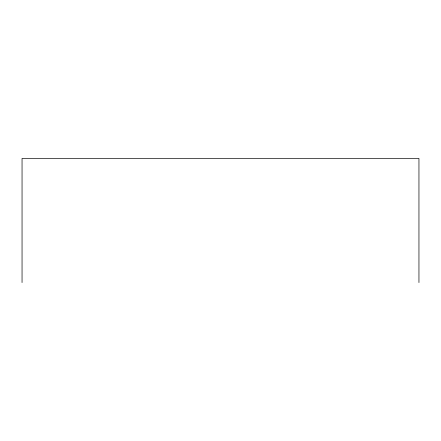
<?xml version="1.0" encoding="UTF-8"?>
<svg xmlns="http://www.w3.org/2000/svg" width="441" height="441" viewBox="0 0 441 441"><rect width="100%" height="100%" fill="white"/><g stroke="black" fill="none" stroke-linecap="round" stroke-linejoin="round"><path stroke-width="0.66" d="M418.95 282.571L418.95 158.429L22.05 158.429L22.05 282.571"/></g></svg>
